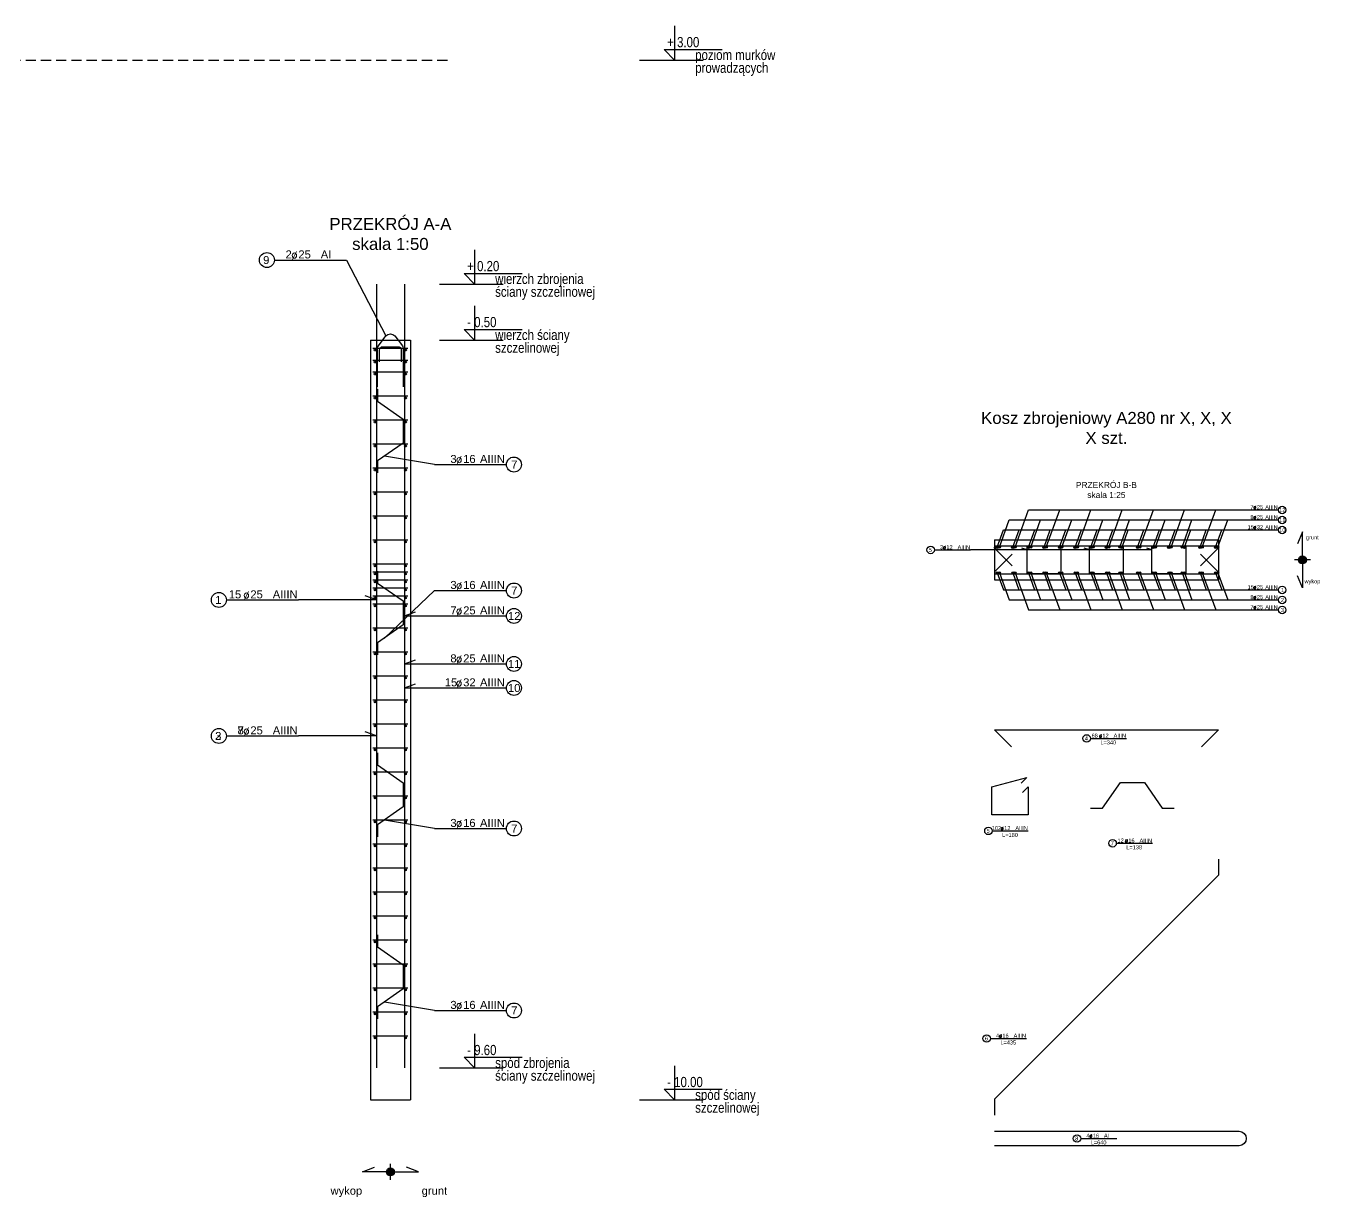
# Model space of a CAD drawing. Extents: x -5033 to 9347, y -16423 to -2430.
# Drawn here: x 7729 to 9347, y -14415 to -12950 of the extents above; entities that cross this region are included whole.
import ezdxf
from ezdxf.enums import TextEntityAlignment as Align

# ---------------------------------------------------------------- set-up
doc = ezdxf.new("R2010")
doc.units = 0
doc.header["$MEASUREMENT"] = 0
doc.linetypes.add('DASHED', pattern=[19.05, 12.7, -6.35])
for name, color, linetype in [('__SOL-KOTY_WYSOKOSCIOWE', 4, 'CONTINUOUS'), ('__SOL-OPISY', 4, 'CONTINUOUS'), ('__SOL-PRZERYWANA', 253, 'DASHED'), ('__SOL-WIDOK', 4, 'CONTINUOUS'), ('__SOL-ZBROJENIE', 3, 'CONTINUOUS')]:
    doc.layers.add(name, color=color, linetype=linetype)
doc.styles.add('ARIAL', font='arial.ttf', dxfattribs={"height": 2.5})
doc.styles.add('SIMPLEX', font='SIMPLEX.SHX', dxfattribs={"width": 0.8})
doc.styles.get("Standard").update_dxf_attribs({"font": 'arial.ttf'})

# ---------------------------------------------------------------- blocks, each defined once
blk = doc.blocks.new('OPIS_PRAWY')
at = {"layer": '__SOL-OPISY'}
blk.add_line((0, 0), (90, 0), dxfattribs=at)
blk.add_circle((99.4, 0), 9.36, dxfattribs=at)
at = {"layer": '__SOL-OPISY', "style": 'SIMPLEX', "width": 0.9}
blk.add_text(' %%c ', height=10, dxfattribs=at).set_placement((20.9, 0.5))
at = {"layer": '__SOL-OPISY', "style": 'ARIAL', "width": 0.8}
blk.add_attdef('ILOSC', text='', height=10, dxfattribs=at).set_placement((27.1, 0.1), align=Align.RIGHT)
for tag, p in [('SREDNICA', (35.4, 0.1)), ('STAL', (58.4, 0.5))]:
    blk.add_attdef(tag, p, '', height=10, dxfattribs=at)
for tag, p in [('NUMER', (99.4, 0)), ('DLUGOSC', (52.8, -6.1))]:
    blk.add_attdef(tag, text='', height=10, dxfattribs=at).set_placement(p, align=Align.MIDDLE)
blk = doc.blocks.new('OPIS_LEWY')
at = {"layer": '__SOL-OPISY'}
blk.add_line((-90, 0), (0, 0), dxfattribs=at)
blk.add_circle((-99.4, 0), 9.36, dxfattribs=at)
at = {"layer": '__SOL-OPISY', "style": 'SIMPLEX', "width": 0.9}
blk.add_text(' %%c ', height=10, dxfattribs=at).set_placement((-75, 0.5))
at = {"layer": '__SOL-OPISY', "style": 'ARIAL', "width": 0.8}
for tag, p in [('NUMER', (-99.4, 0)), ('DLUGOSC', (-58.9, -6.6))]:
    blk.add_attdef(tag, text='', height=10, dxfattribs=at).set_placement(p, align=Align.MIDDLE)
blk.add_attdef('ILOSC', text='', height=10, dxfattribs=at).set_placement((-74, 0.1), align=Align.RIGHT)
for tag, p in [('SREDNICA', (-65.8, 0.1)), ('STAL', (-42.7, 0.3))]:
    blk.add_attdef(tag, p, '', height=10, dxfattribs=at)
blk = doc.blocks.new('KOTA')
at = {"layer": '__SOL-KOTY_WYSOKOSCIOWE'}
for p, q in [((0, 33.4), (0, 0)), ((-34, 0), (28, 0)), ((0, 0), (-9.9, 10.4)), ((-9.9, 10.4), (46.5, 10.4))]:
    blk.add_line(p, q, dxfattribs=at)
at = {"layer": '__SOL-KOTY_WYSOKOSCIOWE', "style": 'ARIAL', "width": 0.8}
blk.add_attdef('RZEDNA', (500.5, 15.9), '', height=10.4, dxfattribs=at)

msp = doc.modelspace()

# ---------------------------------------------------------------- hatches: boundary and pattern name
at = {"layer": '__SOL-OPISY'}
for points in [[(9330, -13618, 1), (9320, -13618, 1)], [(8190, -14383, 1), (8180, -14383, 1)]]:
    msp.add_hatch(color=256, dxfattribs=at).paths.add_polyline_path(points)
at = {"layer": '__SOL-ZBROJENIE'}
for points in [[(8167.2, -13355.5, 1), (8164.8, -13355.5, 1)], [(8205.2, -13355.5, 1), (8202.8, -13355.5, 1)], [(8167.2, -13370.5, 1), (8164.8, -13370.5, 1)], [(8205.2, -13370.5, 1), (8202.8, -13370.5, 1)], [(8167.2, -13385.5, 1), (8164.8, -13385.5, 1)], [(8205.2, -13385.5, 1), (8202.8, -13385.5, 1)], [(8167.2, -13415.5, 1), (8164.8, -13415.5, 1)], [(8205.2, -13415.5, 1), (8202.8, -13415.5, 1)], [(8167.2, -13445.5, 1), (8164.8, -13445.5, 1)], [(8205.2, -13445.5, 1), (8202.8, -13445.5, 1)], [(8167.2, -13475.5, 1), (8164.8, -13475.5, 1)], [(8205.2, -13475.5, 1), (8202.8, -13475.5, 1)], [(8167.2, -13505.5, 1), (8164.8, -13505.5, 1)], [(8205.2, -13505.5, 1), (8202.8, -13505.5, 1)], [(8167.2, -13535.5, 1), (8164.8, -13535.5, 1)], [(8205.2, -13535.5, 1), (8202.8, -13535.5, 1)], [(8167.2, -13565.5, 1), (8164.8, -13565.5, 1)], [(8205.2, -13565.5, 1), (8202.8, -13565.5, 1)], [(8167.2, -13595.5, 1), (8164.8, -13595.5, 1)], [(8205.2, -13595.5, 1), (8202.8, -13595.5, 1)], [(8945.1, -13602.1, 1), (8941.9, -13602.1, 1)], [(8947.6, -13601.8, 1), (8945.1, -13601.8, 1)], [(8964.6, -13602.1, 1), (8961.4, -13602.1, 1)], [(8967.1, -13601.8, 1), (8964.6, -13601.8, 1)], [(8984.1, -13602.1, 1), (8980.9, -13602.1, 1)], [(8986.6, -13601.8, 1), (8984.1, -13601.8, 1)], [(9003.6, -13602.1, 1), (9000.4, -13602.1, 1)], [(9006.1, -13601.8, 1), (9003.6, -13601.8, 1)], [(9023.1, -13602.1, 1), (9019.9, -13602.1, 1)], [(9025.6, -13601.8, 1), (9023.1, -13601.8, 1)], [(9042.6, -13602.1, 1), (9039.4, -13602.1, 1)], [(9045.1, -13601.8, 1), (9042.6, -13601.8, 1)], [(9062.1, -13602.1, 1), (9058.9, -13602.1, 1)], [(9064.6, -13601.8, 1), (9062.1, -13601.8, 1)], [(9081.6, -13602.1, 1), (9078.4, -13602.1, 1)], [(9084.1, -13601.8, 1), (9081.6, -13601.8, 1)], [(9097.9, -13601.8, 1), (9095.4, -13601.8, 1)], [(9101.1, -13602.1, 1), (9097.9, -13602.1, 1)], [(9120.6, -13602.1, 1), (9117.4, -13602.1, 1)], [(9123.1, -13601.8, 1), (9120.6, -13601.8, 1)], [(9140.1, -13602.1, 1), (9136.9, -13602.1, 1)], [(9142.6, -13601.8, 1), (9140.1, -13601.8, 1)], [(9159.6, -13602.1, 1), (9156.4, -13602.1, 1)], [(9162.1, -13601.8, 1), (9159.6, -13601.8, 1)], [(9175.9, -13601.8, 1), (9173.4, -13601.8, 1)], [(9179.1, -13602.1, 1), (9175.9, -13602.1, 1)], [(9198.6, -13602.1, 1), (9195.4, -13602.1, 1)], [(9201.1, -13601.8, 1), (9198.6, -13601.8, 1)], [(9218.1, -13602.1, 1), (9214.9, -13602.1, 1)], [(9220.6, -13601.8, 1), (9218.1, -13601.8, 1)], [(8167.2, -13625.5, 1), (8164.8, -13625.5, 1)], [(8167.2, -13635.5, 1), (8164.8, -13635.5, 1)], [(8205.2, -13625.5, 1), (8202.8, -13625.5, 1)], [(8205.2, -13635.5, 1), (8202.8, -13635.5, 1)], [(8944.75, -13634.2, 1), (8942.25, -13634.2, 1)], [(8947.6, -13634.2, 1), (8945.1, -13634.2, 1)], [(8964.25, -13634.2, 1), (8961.75, -13634.2, 1)], [(8967.1, -13634.2, 1), (8964.6, -13634.2, 1)], [(8983.75, -13634.2, 1), (8981.25, -13634.2, 1)], [(8986.6, -13634.2, 1), (8984.1, -13634.2, 1)], [(9003.25, -13634.2, 1), (9000.75, -13634.2, 1)], [(9006.1, -13634.2, 1), (9003.6, -13634.2, 1)], [(9022.75, -13634.2, 1), (9020.25, -13634.2, 1)], [(9025.6, -13634.2, 1), (9023.1, -13634.2, 1)], [(9042.25, -13634.2, 1), (9039.75, -13634.2, 1)], [(9045.1, -13634.2, 1), (9042.6, -13634.2, 1)], [(9061.75, -13634.2, 1), (9059.25, -13634.2, 1)], [(9064.6, -13634.2, 1), (9062.1, -13634.2, 1)], [(9081.25, -13634.2, 1), (9078.75, -13634.2, 1)], [(9084.1, -13634.2, 1), (9081.6, -13634.2, 1)], [(9097.9, -13634.2, 1), (9095.4, -13634.2, 1)], [(9100.75, -13634.2, 1), (9098.25, -13634.2, 1)], [(9120.25, -13634.2, 1), (9117.75, -13634.2, 1)], [(9123.1, -13634.2, 1), (9120.6, -13634.2, 1)], [(9139.75, -13634.2, 1), (9137.25, -13634.2, 1)], [(9142.6, -13634.2, 1), (9140.1, -13634.2, 1)], [(9159.25, -13634.2, 1), (9156.75, -13634.2, 1)], [(9162.1, -13634.2, 1), (9159.6, -13634.2, 1)], [(9175.9, -13634.2, 1), (9173.4, -13634.2, 1)], [(9178.75, -13634.2, 1), (9176.25, -13634.2, 1)], [(9198.25, -13634.2, 1), (9195.75, -13634.2, 1)], [(9201.1, -13634.2, 1), (9198.6, -13634.2, 1)], [(9217.75, -13634.2, 1), (9215.25, -13634.2, 1)], [(9220.6, -13634.2, 1), (9218.1, -13634.2, 1)], [(8167.2, -13645.5, 1), (8164.8, -13645.5, 1)], [(8205.2, -13645.5, 1), (8202.8, -13645.5, 1)], [(8167.2, -13655.5, 1), (8164.8, -13655.5, 1)], [(8167.2, -13665.5, 1), (8164.8, -13665.5, 1)], [(8205.2, -13655.5, 1), (8202.8, -13655.5, 1)], [(8205.2, -13665.5, 1), (8202.8, -13665.5, 1)], [(8167.2, -13675.5, 1), (8164.8, -13675.5, 1)], [(8205.2, -13675.5, 1), (8202.8, -13675.5, 1)], [(8167.2, -13705.5, 1), (8164.8, -13705.5, 1)], [(8205.2, -13705.5, 1), (8202.8, -13705.5, 1)], [(8167.2, -13735.5, 1), (8164.8, -13735.5, 1)], [(8205.2, -13735.5, 1), (8202.8, -13735.5, 1)], [(8167.2, -13765.5, 1), (8164.8, -13765.5, 1)], [(8205.2, -13765.5, 1), (8202.8, -13765.5, 1)], [(8167.2, -13795.5, 1), (8164.8, -13795.5, 1)], [(8205.2, -13795.5, 1), (8202.8, -13795.5, 1)], [(8167.2, -13825.5, 1), (8164.8, -13825.5, 1)], [(8205.2, -13825.5, 1), (8202.8, -13825.5, 1)], [(8167.2, -13855.5, 1), (8164.8, -13855.5, 1)], [(8205.2, -13855.5, 1), (8202.8, -13855.5, 1)], [(8167.2, -13885.5, 1), (8164.8, -13885.5, 1)], [(8205.2, -13885.5, 1), (8202.8, -13885.5, 1)], [(8167.2, -13915.5, 1), (8164.8, -13915.5, 1)], [(8205.2, -13915.5, 1), (8202.8, -13915.5, 1)], [(8167.2, -13945.5, 1), (8164.8, -13945.5, 1)], [(8205.2, -13945.5, 1), (8202.8, -13945.5, 1)], [(8167.2, -13975.5, 1), (8164.8, -13975.5, 1)], [(8205.2, -13975.5, 1), (8202.8, -13975.5, 1)], [(8167.2, -14005.5, 1), (8164.8, -14005.5, 1)], [(8205.2, -14005.5, 1), (8202.8, -14005.5, 1)], [(8167.2, -14035.5, 1), (8164.8, -14035.5, 1)], [(8205.2, -14035.5, 1), (8202.8, -14035.5, 1)], [(8167.2, -14065.5, 1), (8164.8, -14065.5, 1)], [(8205.2, -14065.5, 1), (8202.8, -14065.5, 1)], [(8167.2, -14095.5, 1), (8164.8, -14095.5, 1)], [(8205.2, -14095.5, 1), (8202.8, -14095.5, 1)], [(8167.2, -14125.5, 1), (8164.8, -14125.5, 1)], [(8205.2, -14125.5, 1), (8202.8, -14125.5, 1)], [(8167.2, -14155.5, 1), (8164.8, -14155.5, 1)], [(8205.2, -14155.5, 1), (8202.8, -14155.5, 1)], [(8167.2, -14185.5, 1), (8164.8, -14185.5, 1)], [(8205.2, -14185.5, 1), (8202.8, -14185.5, 1)], [(8167.2, -14215.5, 1), (8164.8, -14215.5, 1)], [(8205.2, -14215.5, 1), (8202.8, -14215.5, 1)]]:
    msp.add_hatch(color=256, dxfattribs=at).paths.add_polyline_path(points)

# ---------------------------------------------------------------- linework, layer by layer
at = {"layer": '__SOL-OPISY'}
for p, q in [((8130, -13243), (8179.4, -13337.9)), ((8240, -13498.7), (8177.52, -13488.2)), ((8965.85, -13601.8), (8982.68, -13555.5)), ((8982.68, -13555.5), (9250, -13555.5)), ((9004.85, -13601.8), (9021.68, -13555.5)), ((9043.85, -13601.8), (9060.68, -13555.5)), ((9082.85, -13601.8), (9099.68, -13555.5)), ((9121.85, -13601.8), (9138.68, -13555.5)), ((9160.85, -13601.8), (9177.68, -13555.5)), ((9199.85, -13601.8), (9216.68, -13555.5)), ((8946.35, -13601.8), (8958.63, -13568)), ((8958.63, -13568), (9250, -13568)), ((8985.35, -13601.8), (8997.63, -13568)), ((9024.35, -13601.8), (9036.63, -13568)), ((9063.35, -13601.8), (9075.63, -13568)), ((9096.65, -13601.8), (9108.93, -13568)), ((9141.35, -13601.8), (9153.63, -13568)), ((9174.65, -13601.8), (9186.93, -13568)), ((9219.35, -13601.8), (9231.63, -13568)), ((8943.5, -13602.1), (8951.36, -13580.5)), ((8951.36, -13580.5), (9250, -13580.5)), ((8963, -13602.1), (8970.86, -13580.5)), ((8982.5, -13602.1), (8990.36, -13580.5)), ((9002, -13602.1), (9009.86, -13580.5)), ((9021.5, -13602.1), (9029.36, -13580.5)), ((9041, -13602.1), (9048.86, -13580.5)), ((9060.5, -13602.1), (9068.36, -13580.5)), ((9080, -13602.1), (9087.86, -13580.5)), ((9099.5, -13602.1), (9107.36, -13580.5)), ((9119, -13602.1), (9126.86, -13580.5)), ((9138.5, -13602.1), (9146.36, -13580.5)), ((9158, -13602.1), (9165.86, -13580.5)), ((9177.5, -13602.1), (9185.36, -13580.5)), ((9197, -13602.1), (9204.86, -13580.5)), ((9216.5, -13602.1), (9224.36, -13580.5)), ((9325, -13583), (9319, -13598)), ((9325, -13618), (9325, -13583)), ((8980.9, -13605.5), (8974.32, -13603.1)), ((9058.9, -13605.5), (9052.32, -13603.1)), ((9136.9, -13605.5), (9130.32, -13603.1)), ((9136.9, -13605.5), (8910, -13605.5)), ((9335, -13618), (9315, -13618)), ((9325, -13618), (9325, -13653)), ((8943.5, -13634.2), (8951.23, -13655.5)), ((8946.35, -13634.2), (8958.63, -13668)), ((8963, -13634.2), (8970.73, -13655.5)), ((8965.85, -13634.2), (8982.68, -13680.5)), ((8982.5, -13634.2), (8990.23, -13655.5)), ((8985.35, -13634.2), (8997.63, -13668)), ((9002, -13634.2), (9009.73, -13655.5)), ((9004.85, -13634.2), (9021.68, -13680.5)), ((9021.5, -13634.2), (9029.23, -13655.5)), ((9024.35, -13634.2), (9036.63, -13668)), ((9041, -13634.2), (9048.73, -13655.5)), ((9043.85, -13634.2), (9060.68, -13680.5)), ((9060.5, -13634.2), (9068.23, -13655.5)), ((9063.35, -13634.2), (9075.63, -13668)), ((9080, -13634.2), (9087.73, -13655.5)), ((9082.85, -13634.2), (9099.68, -13680.5)), ((9096.65, -13634.2), (9108.93, -13668)), ((9099.5, -13634.2), (9107.23, -13655.5)), ((9119, -13634.2), (9126.73, -13655.5)), ((9121.85, -13634.2), (9138.68, -13680.5)), ((9138.5, -13634.2), (9146.23, -13655.5)), ((9141.35, -13634.2), (9153.63, -13668)), ((9158, -13634.2), (9165.73, -13655.5)), ((9160.85, -13634.2), (9177.68, -13680.5)), ((9174.65, -13634.2), (9186.93, -13668)), ((9177.5, -13634.2), (9185.23, -13655.5)), ((9197, -13634.2), (9204.73, -13655.5)), ((9199.85, -13634.2), (9216.68, -13680.5)), ((9216.5, -13634.2), (9224.23, -13655.5)), ((9219.35, -13634.2), (9231.63, -13668)), ((9325, -13653), (9319, -13638)), ((8167.5, -13668), (8070, -13668)), ((8167.5, -13668), (8153.4, -13662.9)), ((8240, -13656.2), (8177.52, -13715.7)), ((8951.23, -13655.5), (9250, -13655.5)), ((8958.63, -13668), (9250, -13668)), ((8202.5, -13688), (8216.6, -13682.9)), ((8982.68, -13680.5), (9250, -13680.5)), ((8202.5, -13688), (8240, -13688)), ((8202.5, -13748), (8216.6, -13742.9)), ((8202.5, -13748), (8240, -13748)), ((8202.5, -13778), (8216.6, -13772.9)), ((8202.5, -13778), (8240, -13778)), ((8167.5, -13838), (8070, -13838)), ((8167.5, -13838), (8070, -13838)), ((8167.5, -13838), (8153.4, -13832.9)), ((8167.5, -13838), (8153.4, -13832.9)), ((8240, -13953.7), (8177.52, -13943.2)), ((8240, -14181.2), (8177.52, -14170.7)), ((8150, -14383), (8165, -14377)), ((8185, -14393), (8185, -14373)), ((8220, -14383), (8205, -14377)), ((8185, -14383), (8150, -14383)), ((8185, -14383), (8220, -14383))]:
    msp.add_line(p, q, dxfattribs=at)
for centre in [(9325, -13618), (8185, -14383)]:
    msp.add_circle(centre, 5, dxfattribs=at)
at = {"layer": '__SOL-PRZERYWANA'}
msp.add_line((6910, -12993), (8260, -12993), dxfattribs=at)
at = {"layer": '__SOL-WIDOK'}
for p, q in [((8160, -13343), (8160, -14293)), ((8160, -13343), (8210, -13343)), ((8210, -13343), (8210, -14293)), ((8940, -13593), (8940, -13643)), ((8940, -13593), (9220, -13593)), ((9220, -13593), (9220, -13643)), ((8940, -13643), (9220, -13643)), ((8160, -14293), (8210, -14293))]:
    msp.add_line(p, q, dxfattribs=at)
at = {"layer": '__SOL-ZBROJENIE'}
for p, q in [((8167.5, -13273), (8167.5, -14253)), ((8202.5, -13273), (8202.5, -14253)), ((8163, -13353), (8207, -13353)), ((8163, -13368), (8207, -13368)), ((8163, -13383), (8207, -13383)), ((8163, -13413), (8207, -13413)), ((8163, -13443), (8207, -13443)), ((8163, -13473), (8207, -13473)), ((8163, -13503), (8207, -13503)), ((8163, -13533), (8207, -13533)), ((8163, -13563), (8207, -13563)), ((8163, -13593), (8207, -13593)), ((8163, -13623), (8207, -13623)), ((8163, -13633), (8207, -13633)), ((8163, -13643), (8207, -13643)), ((8163, -13653), (8207, -13653)), ((8163, -13663), (8207, -13663)), ((8163, -13673), (8207, -13673)), ((8163, -13703), (8207, -13703)), ((8163, -13733), (8207, -13733)), ((8163, -13763), (8207, -13763)), ((8163, -13793), (8207, -13793)), ((8163, -13823), (8207, -13823)), ((8163, -13853), (8207, -13853)), ((8163, -13883), (8207, -13883)), ((8163, -13913), (8207, -13913)), ((8163, -13943), (8207, -13943)), ((8163, -13973), (8207, -13973)), ((8163, -14003), (8207, -14003)), ((8163, -14033), (8207, -14033)), ((8163, -14063), (8207, -14063)), ((8163, -14093), (8207, -14093)), ((8163, -14123), (8207, -14123)), ((8163, -14153), (8207, -14153)), ((8163, -14183), (8207, -14183)), ((8163, -14213), (8207, -14213))]:
    msp.add_line(p, q, dxfattribs=at)
for points in [[(8169, -13401.5), (8169, -13353, -0.16), (8170, -13350.4), (8179.4, -13337.9, -0.45), (8190.6, -13337.9), (8200, -13350.4, -0.16), (8201, -13353), (8201, -13401.5)], [(8171.5, -13370.5), (8171.5, -13355.5, -0.48), (8175.5, -13351.5), (8194.5, -13351.5, -0.48), (8198.5, -13355.5), (8198.5, -13370.5)], [(8962.21, -13625.2), (8941, -13604, -0.7), (8941.5, -13600.5), (9218.5, -13600.5, -0.7), (9219, -13604), (9197.79, -13625.2)], [(8962.21, -13625.2), (8941, -13604, -0.7), (8941.5, -13600.5), (9218.5, -13600.5, -0.7), (9219, -13604), (9197.79, -13625.2)], [(8962.21, -13610.8), (8941, -13632, 0.7), (8941.5, -13635.5), (9218.5, -13635.5, 0.7), (9219, -13632), (9197.79, -13610.8)], [(8962.21, -13610.8), (8941, -13632, 0.7), (8941.5, -13635.5), (9218.5, -13635.5, 0.7), (9219, -13632), (9197.79, -13610.8)], [(8940, -14332.2), (9245.86, -14332.2, -1), (9245.86, -14350.2), (8940, -14350.2)]]:
    msp.add_lwpolyline(points, format="xyb", dxfattribs=at)
for points in [[(8169, -13404.3), (8169, -13419.3), (8201, -13441.8), (8201, -13471.8), (8169, -13494.2), (8169, -13509.2)], [(8169, -13631.8), (8169, -13646.8), (8201, -13669.2), (8201, -13699.2), (8169, -13721.7), (8169, -13736.7)], [(8961.21, -13851.7), (8940, -13830.5), (9220, -13830.5), (9198.79, -13851.7)], [(8169, -13859.3), (8169, -13874.3), (8201, -13896.8), (8201, -13926.8), (8169, -13949.2), (8169, -13964.2)], [(8975.13, -13908.8), (8982.2, -13901.7), (8982.2, -13936.7), (8936.8, -13936.7), (8936.8, -13901.7), (8980.65, -13890), (8973.58, -13897)], [(9060, -13928.2), (9075, -13928.2), (9097.41, -13896.2), (9127.41, -13896.2), (9149.81, -13928.2), (9164.81, -13928.2)], [(9220, -13992.2), (9220, -14012.2), (8940, -14292.2), (8940, -14312.2)], [(8169, -14086.8), (8169, -14101.8), (8201, -14124.2), (8201, -14154.2), (8169, -14176.7), (8169, -14191.7)]]:
    msp.add_lwpolyline(points, dxfattribs=at)
for points in [[(8981.4, -13600.5), (9022.6, -13600.5, -0.414214), (9023.1, -13601), (9023.1, -13635, -0.414214), (9022.6, -13635.5), (8981.4, -13635.5, -0.414214), (8980.9, -13635), (8980.9, -13601, -0.414214)], [(9059.4, -13600.5), (9100.6, -13600.5, -0.414214), (9101.1, -13601), (9101.1, -13635, -0.414214), (9100.6, -13635.5), (9059.4, -13635.5, -0.414214), (9058.9, -13635), (9058.9, -13601, -0.414214)], [(9137.4, -13600.5), (9178.6, -13600.5, -0.414214), (9179.1, -13601), (9179.1, -13635, -0.414214), (9178.6, -13635.5), (9137.4, -13635.5, -0.414214), (9136.9, -13635), (9136.9, -13601, -0.414214)]]:
    msp.add_lwpolyline(points, format="xyb", close=True, dxfattribs=at)
for centre, radius in [((8166, -13355.5), 1.2), ((8204, -13355.5), 1.2), ((8166, -13370.5), 1.2), ((8204, -13370.5), 1.2), ((8166, -13385.5), 1.2), ((8204, -13385.5), 1.2), ((8166, -13415.5), 1.2), ((8204, -13415.5), 1.2), ((8166, -13445.5), 1.2), ((8204, -13445.5), 1.2), ((8166, -13475.5), 1.2), ((8204, -13475.5), 1.2), ((8166, -13505.5), 1.2), ((8204, -13505.5), 1.2), ((8166, -13535.5), 1.2), ((8204, -13535.5), 1.2), ((8166, -13565.5), 1.2), ((8204, -13565.5), 1.2), ((8166, -13595.5), 1.2), ((8204, -13595.5), 1.2), ((8943.5, -13602.1), 1.6), ((8946.35, -13601.8), 1.25), ((8963, -13602.1), 1.6), ((8965.85, -13601.8), 1.25), ((8982.5, -13602.1), 1.6), ((8985.35, -13601.8), 1.25), ((9002, -13602.1), 1.6), ((9004.85, -13601.8), 1.25), ((9021.5, -13602.1), 1.6), ((9024.35, -13601.8), 1.25), ((9041, -13602.1), 1.6), ((9043.85, -13601.8), 1.25), ((9060.5, -13602.1), 1.6), ((9063.35, -13601.8), 1.25), ((9080, -13602.1), 1.6), ((9082.85, -13601.8), 1.25), ((9096.65, -13601.8), 1.25), ((9099.5, -13602.1), 1.6), ((9119, -13602.1), 1.6), ((9121.85, -13601.8), 1.25), ((9138.5, -13602.1), 1.6), ((9141.35, -13601.8), 1.25), ((9158, -13602.1), 1.6), ((9160.85, -13601.8), 1.25), ((9174.65, -13601.8), 1.25), ((9177.5, -13602.1), 1.6), ((9197, -13602.1), 1.6), ((9199.85, -13601.8), 1.25), ((9216.5, -13602.1), 1.6), ((9219.35, -13601.8), 1.25), ((8166, -13625.5), 1.2), ((8166, -13635.5), 1.2), ((8204, -13625.5), 1.2), ((8204, -13635.5), 1.2), ((8943.5, -13634.2), 1.25), ((8946.35, -13634.2), 1.25), ((8963, -13634.2), 1.25), ((8965.85, -13634.2), 1.25), ((8982.5, -13634.2), 1.25), ((8985.35, -13634.2), 1.25), ((9002, -13634.2), 1.25), ((9004.85, -13634.2), 1.25), ((9021.5, -13634.2), 1.25), ((9024.35, -13634.2), 1.25), ((9041, -13634.2), 1.25), ((9043.85, -13634.2), 1.25), ((9060.5, -13634.2), 1.25), ((9063.35, -13634.2), 1.25), ((9080, -13634.2), 1.25), ((9082.85, -13634.2), 1.25), ((9096.65, -13634.2), 1.25), ((9099.5, -13634.2), 1.25), ((9119, -13634.2), 1.25), ((9121.85, -13634.2), 1.25), ((9138.5, -13634.2), 1.25), ((9141.35, -13634.2), 1.25), ((9158, -13634.2), 1.25), ((9160.85, -13634.2), 1.25), ((9174.65, -13634.2), 1.25), ((9177.5, -13634.2), 1.25), ((9197, -13634.2), 1.25), ((9199.85, -13634.2), 1.25), ((9216.5, -13634.2), 1.25), ((9219.35, -13634.2), 1.25), ((8166, -13645.5), 1.2), ((8204, -13645.5), 1.2), ((8166, -13655.5), 1.2), ((8166, -13665.5), 1.2), ((8204, -13655.5), 1.2), ((8204, -13665.5), 1.2), ((8166, -13675.5), 1.2), ((8204, -13675.5), 1.2), ((8166, -13705.5), 1.2), ((8204, -13705.5), 1.2), ((8166, -13735.5), 1.2), ((8204, -13735.5), 1.2), ((8166, -13765.5), 1.2), ((8204, -13765.5), 1.2), ((8166, -13795.5), 1.2), ((8204, -13795.5), 1.2), ((8166, -13825.5), 1.2), ((8204, -13825.5), 1.2), ((8166, -13855.5), 1.2), ((8204, -13855.5), 1.2), ((8166, -13885.5), 1.2), ((8204, -13885.5), 1.2), ((8166, -13915.5), 1.2), ((8204, -13915.5), 1.2), ((8166, -13945.5), 1.2), ((8204, -13945.5), 1.2), ((8166, -13975.5), 1.2), ((8204, -13975.5), 1.2), ((8166, -14005.5), 1.2), ((8204, -14005.5), 1.2), ((8166, -14035.5), 1.2), ((8204, -14035.5), 1.2), ((8166, -14065.5), 1.2), ((8204, -14065.5), 1.2), ((8166, -14095.5), 1.2), ((8204, -14095.5), 1.2), ((8166, -14125.5), 1.2), ((8204, -14125.5), 1.2), ((8166, -14155.5), 1.2), ((8204, -14155.5), 1.2), ((8166, -14185.5), 1.2), ((8204, -14185.5), 1.2), ((8166, -14215.5), 1.2), ((8204, -14215.5), 1.2)]:
    msp.add_circle(centre, radius, dxfattribs=at)

# ---------------------------------------------------------------- block references
at = {"layer": '__SOL-KOTY_WYSOKOSCIOWE'}
ref = msp.add_blockref('KOTA', (8540, -12993), dxfattribs=dict(at, xscale=1.28, yscale=1.28, zscale=1.28))
ref.add_attrib('RZEDNA', '+ 3.00', (8531, -12977), dxfattribs={"height": 12.8, "style": 'ARIAL', "width": 0.8})
ref.add_attrib('OPIS1', 'poziom murków', (8566, -12993), dxfattribs={"height": 12.8, "style": 'ARIAL', "width": 0.8})
ref.add_attrib('OPIS2', 'prowadzących', (8566, -13009), dxfattribs={"height": 12.8, "style": 'ARIAL', "width": 0.8})
ref = msp.add_blockref('KOTA', (8290, -13273), dxfattribs=dict(at, xscale=1.28, yscale=1.28, zscale=1.28))
ref.add_attrib('RZEDNA', '+ 0.20', (8281, -13257), dxfattribs={"height": 12.8, "style": 'ARIAL', "width": 0.8})
ref.add_attrib('OPIS1', 'wierzch zbrojenia', (8316, -13273), dxfattribs={"height": 12.8, "style": 'ARIAL', "width": 0.8})
ref.add_attrib('OPIS2', 'ściany szczelinowej', (8316, -13289), dxfattribs={"height": 12.8, "style": 'ARIAL', "width": 0.8})
ref = msp.add_blockref('KOTA', (8290, -13343), dxfattribs=dict(at, xscale=1.28, yscale=1.28, zscale=1.28))
ref.add_attrib('RZEDNA', '- 0.50', (8281, -13327), dxfattribs={"height": 12.8, "style": 'ARIAL', "width": 0.8})
ref.add_attrib('OPIS1', 'wierzch ściany', (8316, -13343), dxfattribs={"height": 12.8, "style": 'ARIAL', "width": 0.8})
ref.add_attrib('OPIS2', 'szczelinowej', (8316, -13359), dxfattribs={"height": 12.8, "style": 'ARIAL', "width": 0.8})
ref = msp.add_blockref('KOTA', (8290, -14253), dxfattribs=dict(at, xscale=1.28, yscale=1.28, zscale=1.28))
ref.add_attrib('RZEDNA', '- 9.60', (8281, -14237), dxfattribs={"height": 12.8, "style": 'ARIAL', "width": 0.8})
ref.add_attrib('OPIS1', 'spód zbrojenia', (8316, -14253), dxfattribs={"height": 12.8, "style": 'ARIAL', "width": 0.8})
ref.add_attrib('OPIS2', 'ściany szczelinowej', (8316, -14269), dxfattribs={"height": 12.8, "style": 'ARIAL', "width": 0.8})
ref = msp.add_blockref('KOTA', (8540, -14293), dxfattribs=dict(at, xscale=1.28, yscale=1.28, zscale=1.28))
ref.add_attrib('RZEDNA', '- 10.00', (8531, -14277), dxfattribs={"height": 12.8, "style": 'ARIAL', "width": 0.8})
ref.add_attrib('OPIS1', 'spód ściany', (8566, -14293), dxfattribs={"height": 12.8, "style": 'ARIAL', "width": 0.8})
ref.add_attrib('OPIS2', 'szczelinowej', (8566, -14309), dxfattribs={"height": 12.8, "style": 'ARIAL', "width": 0.8})
at = {"layer": '__SOL-OPISY'}
ref = msp.add_blockref('OPIS_LEWY', (8130, -13243), dxfattribs=at)
ref.add_attrib('ILOSC', '2', (8054, -13241), dxfattribs={"height": 10, "style": 'ARIAL'})
ref.add_attrib('SREDNICA', '25', (8070, -13241), dxfattribs={"height": 10, "style": 'ARIAL'})
ref.add_attrib('STAL', 'AI', (8098, -13241), dxfattribs={"height": 10, "style": 'ARIAL'})
ref.add_attrib('NUMER', '9', (8026, -13248), dxfattribs={"height": 10, "style": 'ARIAL'})
ref = msp.add_blockref('OPIS_PRAWY', (8240, -13498.7), dxfattribs=at)
ref.add_attrib('ILOSC', '3', (8260, -13496.7), dxfattribs={"height": 10, "style": 'ARIAL'})
ref.add_attrib('SREDNICA', '16', (8276, -13496.7), dxfattribs={"height": 10, "style": 'ARIAL'})
ref.add_attrib('STAL', 'AIIIN', (8297, -13496.7), dxfattribs={"height": 10, "style": 'ARIAL'})
ref.add_attrib('NUMER', '7', (8336, -13503.7), dxfattribs={"height": 10, "style": 'ARIAL'})
ref = msp.add_blockref('OPIS_PRAWY', (9250, -13555.5), dxfattribs=dict(at, xscale=0.5, yscale=0.5, zscale=0.5))
ref.add_attrib('ILOSC', '7', (9260, -13554.5), dxfattribs={"height": 5, "style": 'ARIAL'})
ref.add_attrib('SREDNICA', '25', (9268, -13554.5), dxfattribs={"height": 5, "style": 'ARIAL'})
ref.add_attrib('STAL', 'AIIIN', (9278.5, -13554.5), dxfattribs={"height": 5, "style": 'ARIAL'})
ref.add_attrib('NUMER', '12', (9296, -13558), dxfattribs={"height": 5, "style": 'ARIAL'})
ref = msp.add_blockref('OPIS_PRAWY', (9250, -13568), dxfattribs=dict(at, xscale=0.5, yscale=0.5, zscale=0.5))
ref.add_attrib('ILOSC', '8', (9260, -13567), dxfattribs={"height": 5, "style": 'ARIAL'})
ref.add_attrib('SREDNICA', '25', (9268, -13567), dxfattribs={"height": 5, "style": 'ARIAL'})
ref.add_attrib('STAL', 'AIIIN', (9278.5, -13567), dxfattribs={"height": 5, "style": 'ARIAL'})
ref.add_attrib('NUMER', '11', (9296, -13570.5), dxfattribs={"height": 5, "style": 'ARIAL'})
ref = msp.add_blockref('OPIS_PRAWY', (9250, -13580.5), dxfattribs=dict(at, xscale=0.5, yscale=0.5, zscale=0.5))
ref.add_attrib('ILOSC', '15', (9256.5, -13579.5), dxfattribs={"height": 5, "style": 'ARIAL'})
ref.add_attrib('SREDNICA', '32', (9268, -13579.5), dxfattribs={"height": 5, "style": 'ARIAL'})
ref.add_attrib('STAL', 'AIIIN', (9278.5, -13579.5), dxfattribs={"height": 5, "style": 'ARIAL'})
ref.add_attrib('NUMER', '10', (9296, -13583), dxfattribs={"height": 5, "style": 'ARIAL'})
ref = msp.add_blockref('OPIS_LEWY', (8910, -13605.5), dxfattribs=dict(at, xscale=0.5, yscale=0.5, zscale=0.5))
ref.add_attrib('ILOSC', '3', (8872, -13604.5), dxfattribs={"height": 5, "style": 'ARIAL'})
ref.add_attrib('SREDNICA', '12', (8880, -13604.5), dxfattribs={"height": 5, "style": 'ARIAL'})
ref.add_attrib('STAL', 'AIIIN', (8894, -13604.5), dxfattribs={"height": 5, "style": 'ARIAL'})
ref.add_attrib('NUMER', '5', (8858, -13608), dxfattribs={"height": 5, "style": 'ARIAL'})
ref = msp.add_blockref('OPIS_PRAWY', (8240, -13656.2), dxfattribs=at)
ref.add_attrib('ILOSC', '3', (8260, -13654.2), dxfattribs={"height": 10, "style": 'ARIAL'})
ref.add_attrib('SREDNICA', '16', (8276, -13654.2), dxfattribs={"height": 10, "style": 'ARIAL'})
ref.add_attrib('STAL', 'AIIIN', (8297, -13654.2), dxfattribs={"height": 10, "style": 'ARIAL'})
ref.add_attrib('NUMER', '7', (8336, -13661.2), dxfattribs={"height": 10, "style": 'ARIAL'})
ref = msp.add_blockref('OPIS_PRAWY', (9250, -13655.5), dxfattribs=dict(at, xscale=0.5, yscale=0.5, zscale=0.5))
ref.add_attrib('ILOSC', '15', (9256.5, -13654.5), dxfattribs={"height": 5, "style": 'ARIAL'})
ref.add_attrib('SREDNICA', '25', (9268, -13654.5), dxfattribs={"height": 5, "style": 'ARIAL'})
ref.add_attrib('STAL', 'AIIIN', (9278.5, -13654.5), dxfattribs={"height": 5, "style": 'ARIAL'})
ref.add_attrib('NUMER', '1', (9298, -13658), dxfattribs={"height": 5, "style": 'ARIAL'})
ref = msp.add_blockref('OPIS_LEWY', (8070, -13668), dxfattribs=at)
ref.add_attrib('ILOSC', '15', (7983, -13666), dxfattribs={"height": 10, "style": 'ARIAL'})
ref.add_attrib('SREDNICA', '25', (8010, -13666), dxfattribs={"height": 10, "style": 'ARIAL'})
ref.add_attrib('STAL', 'AIIIN', (8038, -13666), dxfattribs={"height": 10, "style": 'ARIAL'})
ref.add_attrib('NUMER', '1', (7966, -13673), dxfattribs={"height": 10, "style": 'ARIAL'})
ref = msp.add_blockref('OPIS_PRAWY', (9250, -13668), dxfattribs=dict(at, xscale=0.5, yscale=0.5, zscale=0.5))
ref.add_attrib('ILOSC', '8', (9260, -13667), dxfattribs={"height": 5, "style": 'ARIAL'})
ref.add_attrib('SREDNICA', '25', (9268, -13667), dxfattribs={"height": 5, "style": 'ARIAL'})
ref.add_attrib('STAL', 'AIIIN', (9278.5, -13667), dxfattribs={"height": 5, "style": 'ARIAL'})
ref.add_attrib('NUMER', '2', (9298, -13670.5), dxfattribs={"height": 5, "style": 'ARIAL'})
ref = msp.add_blockref('OPIS_PRAWY', (8240, -13688), dxfattribs=at)
ref.add_attrib('ILOSC', '7', (8260, -13686), dxfattribs={"height": 10, "style": 'ARIAL'})
ref.add_attrib('SREDNICA', '25', (8276, -13686), dxfattribs={"height": 10, "style": 'ARIAL'})
ref.add_attrib('STAL', 'AIIIN', (8297, -13686), dxfattribs={"height": 10, "style": 'ARIAL'})
ref.add_attrib('NUMER', '12', (8332, -13693), dxfattribs={"height": 10, "style": 'ARIAL'})
ref = msp.add_blockref('OPIS_PRAWY', (9250, -13680.5), dxfattribs=dict(at, xscale=0.5, yscale=0.5, zscale=0.5))
ref.add_attrib('ILOSC', '7', (9260, -13679.5), dxfattribs={"height": 5, "style": 'ARIAL'})
ref.add_attrib('SREDNICA', '25', (9268, -13679.5), dxfattribs={"height": 5, "style": 'ARIAL'})
ref.add_attrib('STAL', 'AIIIN', (9278.5, -13679.5), dxfattribs={"height": 5, "style": 'ARIAL'})
ref.add_attrib('NUMER', '3', (9298, -13683), dxfattribs={"height": 5, "style": 'ARIAL'})
ref = msp.add_blockref('OPIS_PRAWY', (8240, -13748), dxfattribs=at)
ref.add_attrib('ILOSC', '8', (8260, -13746), dxfattribs={"height": 10, "style": 'ARIAL'})
ref.add_attrib('SREDNICA', '25', (8276, -13746), dxfattribs={"height": 10, "style": 'ARIAL'})
ref.add_attrib('STAL', 'AIIIN', (8297, -13746), dxfattribs={"height": 10, "style": 'ARIAL'})
ref.add_attrib('NUMER', '11', (8332, -13753), dxfattribs={"height": 10, "style": 'ARIAL'})
ref = msp.add_blockref('OPIS_PRAWY', (8240, -13778), dxfattribs=at)
ref.add_attrib('ILOSC', '15', (8253, -13776), dxfattribs={"height": 10, "style": 'ARIAL'})
ref.add_attrib('SREDNICA', '32', (8276, -13776), dxfattribs={"height": 10, "style": 'ARIAL'})
ref.add_attrib('STAL', 'AIIIN', (8297, -13776), dxfattribs={"height": 10, "style": 'ARIAL'})
ref.add_attrib('NUMER', '10', (8332, -13783), dxfattribs={"height": 10, "style": 'ARIAL'})
ref = msp.add_blockref('OPIS_LEWY', (8070, -13838), dxfattribs=at)
ref.add_attrib('ILOSC', '8', (7994, -13836), dxfattribs={"height": 10, "style": 'ARIAL'})
ref.add_attrib('SREDNICA', '25', (8010, -13836), dxfattribs={"height": 10, "style": 'ARIAL'})
ref.add_attrib('STAL', 'AIIIN', (8038, -13836), dxfattribs={"height": 10, "style": 'ARIAL'})
ref.add_attrib('NUMER', '2', (7966, -13843), dxfattribs={"height": 10, "style": 'ARIAL'})
ref = msp.add_blockref('OPIS_LEWY', (8070, -13838), dxfattribs=at)
ref.add_attrib('ILOSC', '7', (7994, -13836), dxfattribs={"height": 10, "style": 'ARIAL'})
ref.add_attrib('SREDNICA', '25', (8010, -13836), dxfattribs={"height": 10, "style": 'ARIAL'})
ref.add_attrib('STAL', 'AIIIN', (8038, -13836), dxfattribs={"height": 10, "style": 'ARIAL'})
ref.add_attrib('NUMER', '3', (7966, -13843), dxfattribs={"height": 10, "style": 'ARIAL'})
ref = msp.add_blockref('OPIS_LEWY', (9105, -13841.1), dxfattribs=dict(at, xscale=0.5, yscale=0.5, zscale=0.5))
ref.add_attrib('ILOSC', '68', (9061.5, -13840.1), dxfattribs={"height": 5, "style": 'ARIAL'})
ref.add_attrib('SREDNICA', '12', (9075, -13840.1), dxfattribs={"height": 5, "style": 'ARIAL'})
ref.add_attrib('DLUGOSC', 'L=340', (9072.5, -13848.6), dxfattribs={"height": 5, "style": 'ARIAL'})
ref.add_attrib('STAL', 'AIIIN', (9089, -13840.1), dxfattribs={"height": 5, "style": 'ARIAL'})
ref.add_attrib('NUMER', '4', (9053, -13843.6), dxfattribs={"height": 5, "style": 'ARIAL'})
ref = msp.add_blockref('OPIS_PRAWY', (8240, -13953.7), dxfattribs=at)
ref.add_attrib('ILOSC', '3', (8260, -13951.7), dxfattribs={"height": 10, "style": 'ARIAL'})
ref.add_attrib('SREDNICA', '16', (8276, -13951.7), dxfattribs={"height": 10, "style": 'ARIAL'})
ref.add_attrib('STAL', 'AIIIN', (8297, -13951.7), dxfattribs={"height": 10, "style": 'ARIAL'})
ref.add_attrib('NUMER', '7', (8336, -13958.7), dxfattribs={"height": 10, "style": 'ARIAL'})
ref = msp.add_blockref('OPIS_LEWY', (8982.2, -13956.7), dxfattribs=dict(at, xscale=0.5, yscale=0.5, zscale=0.5))
ref.add_attrib('ILOSC', '102', (8936.7, -13955.7), dxfattribs={"height": 5, "style": 'ARIAL'})
ref.add_attrib('SREDNICA', '12', (8952.2, -13955.7), dxfattribs={"height": 5, "style": 'ARIAL'})
ref.add_attrib('DLUGOSC', 'L=180', (8949.7, -13964.2), dxfattribs={"height": 5, "style": 'ARIAL'})
ref.add_attrib('STAL', 'AIIIN', (8966.2, -13955.7), dxfattribs={"height": 5, "style": 'ARIAL'})
ref.add_attrib('NUMER', '5', (8930.2, -13959.2), dxfattribs={"height": 5, "style": 'ARIAL'})
ref = msp.add_blockref('OPIS_LEWY', (9137.41, -13972.2), dxfattribs=dict(at, xscale=0.5, yscale=0.5, zscale=0.5))
ref.add_attrib('ILOSC', '12', (9093.91, -13971.2), dxfattribs={"height": 5, "style": 'ARIAL'})
ref.add_attrib('SREDNICA', '16', (9107.41, -13971.2), dxfattribs={"height": 5, "style": 'ARIAL'})
ref.add_attrib('DLUGOSC', 'L=138', (9104.91, -13979.7), dxfattribs={"height": 5, "style": 'ARIAL'})
ref.add_attrib('STAL', 'AIIIN', (9121.41, -13971.2), dxfattribs={"height": 5, "style": 'ARIAL'})
ref.add_attrib('NUMER', '7', (9085.41, -13974.7), dxfattribs={"height": 5, "style": 'ARIAL'})
ref = msp.add_blockref('OPIS_PRAWY', (8240, -14181.2), dxfattribs=at)
ref.add_attrib('ILOSC', '3', (8260, -14179.2), dxfattribs={"height": 10, "style": 'ARIAL'})
ref.add_attrib('SREDNICA', '16', (8276, -14179.2), dxfattribs={"height": 10, "style": 'ARIAL'})
ref.add_attrib('STAL', 'AIIIN', (8297, -14179.2), dxfattribs={"height": 10, "style": 'ARIAL'})
ref.add_attrib('NUMER', '7', (8336, -14186.2), dxfattribs={"height": 10, "style": 'ARIAL'})
ref = msp.add_blockref('OPIS_LEWY', (8980, -14216.2), dxfattribs=dict(at, xscale=0.5, yscale=0.5, zscale=0.5))
ref.add_attrib('ILOSC', '4', (8942, -14215.2), dxfattribs={"height": 5, "style": 'ARIAL'})
ref.add_attrib('SREDNICA', '16', (8950, -14215.2), dxfattribs={"height": 5, "style": 'ARIAL'})
ref.add_attrib('DLUGOSC', 'L=435', (8947.5, -14223.7), dxfattribs={"height": 5, "style": 'ARIAL'})
ref.add_attrib('STAL', 'AIIIN', (8964, -14215.2), dxfattribs={"height": 5, "style": 'ARIAL'})
ref.add_attrib('NUMER', '6', (8928, -14218.7), dxfattribs={"height": 5, "style": 'ARIAL'})
ref = msp.add_blockref('OPIS_LEWY', (9092.93, -14341.2), dxfattribs=dict(at, xscale=0.5, yscale=0.5, zscale=0.5))
ref.add_attrib('ILOSC', '4', (9054.93, -14340.2), dxfattribs={"height": 5, "style": 'ARIAL'})
ref.add_attrib('SREDNICA', '16', (9062.93, -14340.2), dxfattribs={"height": 5, "style": 'ARIAL'})
ref.add_attrib('DLUGOSC', 'L=640', (9060.43, -14348.7), dxfattribs={"height": 5, "style": 'ARIAL'})
ref.add_attrib('STAL', 'AI', (9076.93, -14340.2), dxfattribs={"height": 5, "style": 'ARIAL'})
ref.add_attrib('NUMER', '8', (9040.93, -14343.7), dxfattribs={"height": 5, "style": 'ARIAL'})

# ---------------------------------------------------------------- texts
at = {"layer": '__SOL-OPISY', "width": 2500, "attachment_point": 5}
for s, insert, char_height in [('\\P\\P\\PPRZEKRÓJ A-A\\Pskala 1:50\\P', (8185, -13173), 15), ('Kosz zbrojeniowy A280 nr X, X, X\\PX szt.\\P', (9080, -13453), 15), ('PRZEKRÓJ B-B\\Pskala 1:25\\P', (9080, -13530.5), 7.5), ('grunt\\P', (9337.5, -13590.5), 5), ('wykop\\P', (9337.5, -13645.5), 5), ('wykop\\P', (8130, -14408), 10), ('grunt\\P', (8240, -14408), 10)]:
    msp.add_mtext(s, dxfattribs=dict(at, insert=insert, char_height=char_height))

doc.saveas('drawing.dxf')
